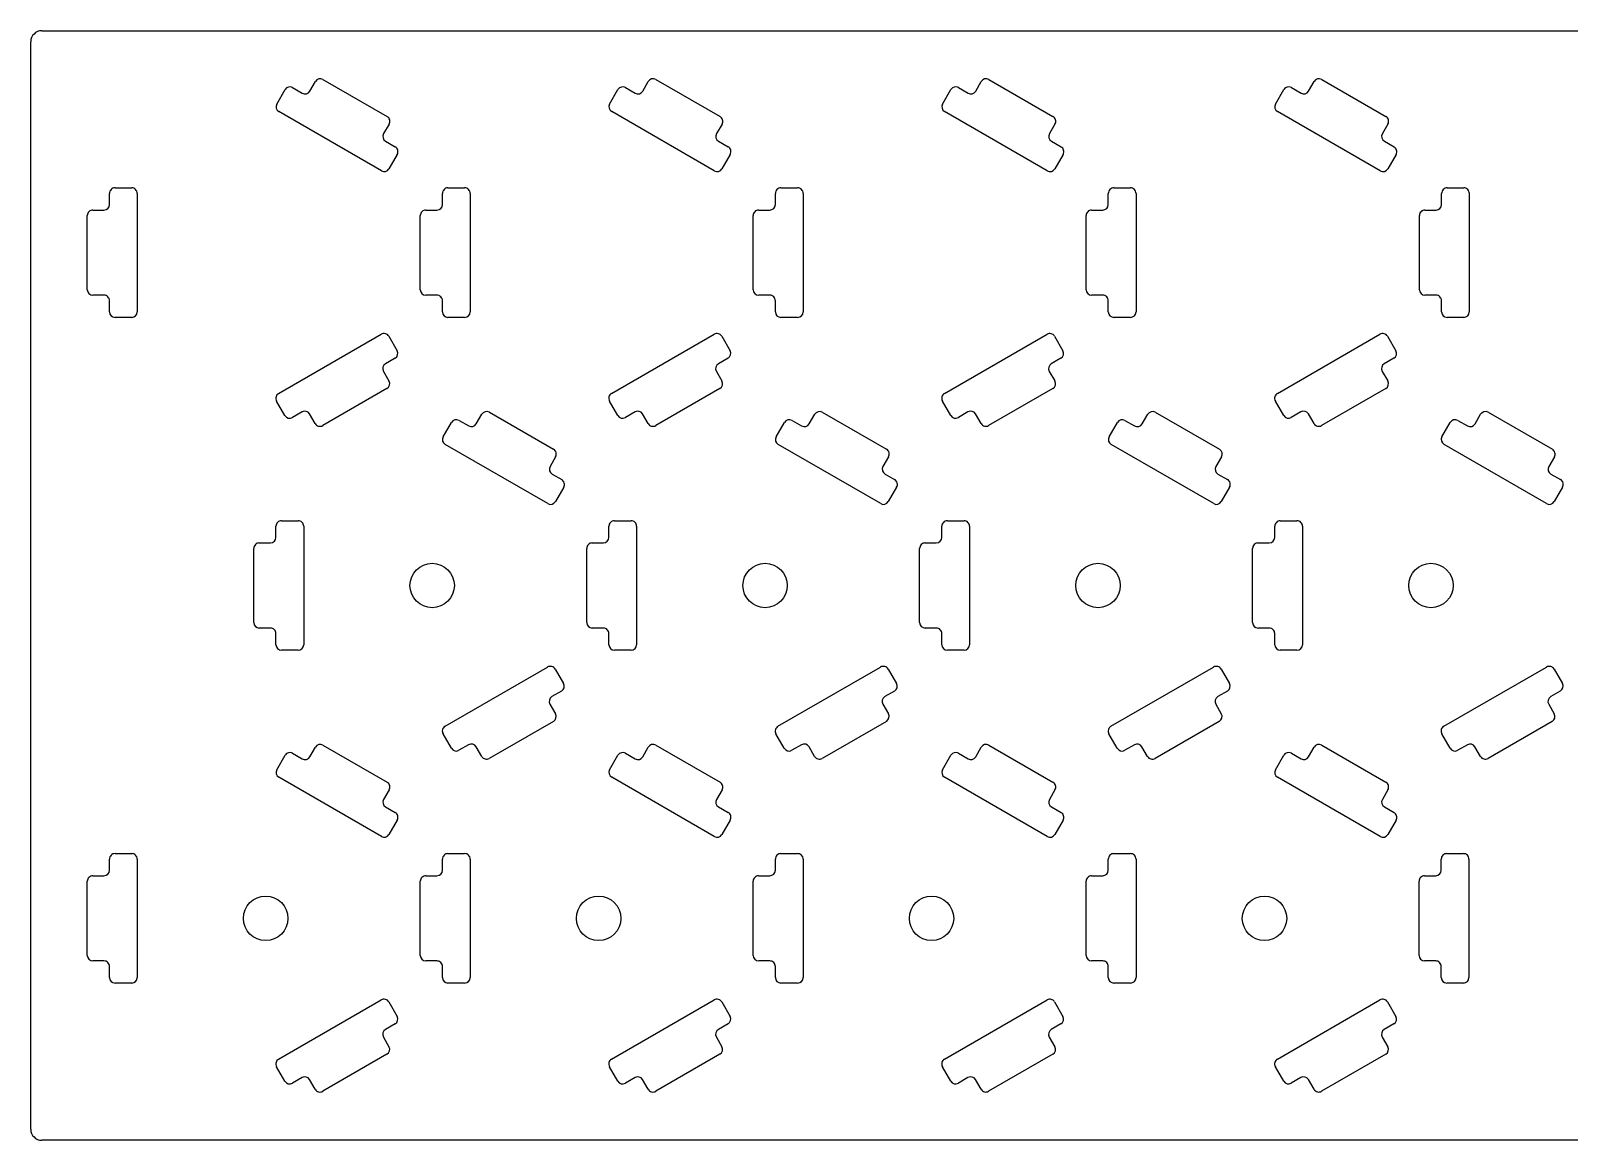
# Model space of a CAD drawing. Extents: x 14 to 284, y -115 to -15.
# Drawn here: x 14 to 152.6, y -115 to -15 of the extents above; entities that cross this region are included whole.
import ezdxf

# ---------------------------------------------------------------- set-up
doc = ezdxf.new("R2010")
doc.units = 0
doc.layers.add('BLACK', color=7, linetype='CONTINUOUS')

msp = doc.modelspace()

# ---------------------------------------------------------------- linework, layer by layer
at = {"layer": 'BLACK', "linetype": 'CONTINUOUS'}
for p, q in [((15, -15), (283, -15)), ((14, -114), (14, -16)), ((40.326858, -19.388137), (46.107824, -22.725798)), ((70.326858, -19.388137), (76.107824, -22.725798)), ((100.326858, -19.388137), (106.107824, -22.725798)), ((130.326858, -19.388137), (136.107824, -22.725798)), ((36.161789, -21.602245), (36.911789, -20.303207)), ((37.594802, -20.120194), (38.460827, -20.620194)), ((39.14384, -20.437181), (39.643844, -19.571149)), ((66.161789, -21.602245), (66.911789, -20.303207)), ((67.594802, -20.120194), (68.460827, -20.620194)), ((69.14384, -20.437181), (69.643844, -19.571149)), ((96.161789, -21.602245), (96.911789, -20.303207)), ((97.594802, -20.120194), (98.460827, -20.620194)), ((99.14384, -20.437181), (99.643844, -19.571149)), ((126.161789, -21.602245), (126.911789, -20.303207)), ((127.594802, -20.120194), (128.460827, -20.620194)), ((129.14384, -20.437181), (129.643844, -19.571149)), ((45.589878, -27.622905), (36.344802, -22.285258)), ((46.290836, -23.40881), (45.79084, -24.274829)), ((75.589878, -27.622905), (66.344802, -22.285258)), ((76.290836, -23.40881), (75.79084, -24.274829)), ((105.589878, -27.622905), (96.344802, -22.285258)), ((106.290836, -23.40881), (105.79084, -24.274829)), ((135.589878, -27.622905), (126.344802, -22.285258)), ((136.290836, -23.40881), (135.79084, -24.274829)), ((45.973853, -24.957841), (46.839878, -25.457841)), ((47.022891, -26.140854), (46.272891, -27.439892)), ((75.973853, -24.957841), (76.839878, -25.457841)), ((77.022891, -26.140854), (76.272891, -27.439892)), ((105.973853, -24.957841), (106.839878, -25.457841)), ((107.022891, -26.140854), (106.272891, -27.439892)), ((135.973853, -24.957841), (136.839878, -25.457841)), ((137.022891, -26.140854), (136.272891, -27.439892)), ((21.095262, -30.661293), (21.095262, -29.661293)), ((21.595262, -29.161293), (23.095262, -29.161293)), ((23.595262, -29.661293), (23.595262, -40.336588)), ((51.095262, -30.661293), (51.095262, -29.661293)), ((51.595262, -29.161293), (53.095262, -29.161293)), ((53.595262, -29.661293), (53.595262, -40.336588)), ((81.095262, -30.661293), (81.095262, -29.661293)), ((81.595262, -29.161293), (83.095262, -29.161293)), ((83.595262, -29.661293), (83.595262, -40.336588)), ((111.095262, -30.661293), (111.095262, -29.661293)), ((111.595262, -29.161293), (113.095262, -29.161293)), ((113.595262, -29.661293), (113.595262, -40.336588)), ((141.127262, -30.661293), (141.127262, -29.661293)), ((141.627262, -29.161293), (143.127262, -29.161293)), ((143.627262, -29.661293), (143.627262, -40.336588)), ((19.095262, -38.336588), (19.095262, -31.661293)), ((19.595262, -31.161293), (20.595262, -31.161293)), ((49.095262, -38.336588), (49.095262, -31.661293)), ((49.595262, -31.161293), (50.595262, -31.161293)), ((79.095262, -38.336588), (79.095262, -31.661293)), ((79.595262, -31.161293), (80.595262, -31.161293)), ((109.095262, -38.336588), (109.095262, -31.661293)), ((109.595262, -31.161293), (110.595262, -31.161293)), ((139.127262, -38.336588), (139.127262, -31.661293)), ((139.627262, -31.161293), (140.627262, -31.161293)), ((20.595262, -38.836588), (19.595262, -38.836588)), ((21.095262, -40.336588), (21.095262, -39.336588)), ((50.595262, -38.836588), (49.595262, -38.836588)), ((51.095262, -40.336588), (51.095262, -39.336588)), ((80.595262, -38.836588), (79.595262, -38.836588)), ((81.095262, -40.336588), (81.095262, -39.336588)), ((110.595262, -38.836588), (109.595262, -38.836588)), ((111.095262, -40.336588), (111.095262, -39.336588)), ((140.627262, -38.836588), (139.627262, -38.836588)), ((141.127262, -40.336588), (141.127262, -39.336588)), ((23.095262, -40.836588), (21.595262, -40.836588)), ((53.095262, -40.836588), (51.595262, -40.836588)), ((83.095262, -40.836588), (81.595262, -40.836588)), ((113.095262, -40.836588), (111.595262, -40.836588)), ((143.127262, -40.836588), (141.627262, -40.836588)), ((36.331737, -47.689996), (45.576814, -42.352348)), ((46.259826, -42.535361), (47.009826, -43.834399)), ((66.331737, -47.689996), (75.576814, -42.352348)), ((76.259826, -42.535361), (77.009826, -43.834399)), ((96.331737, -47.689996), (105.576814, -42.352348)), ((106.259826, -42.535361), (107.009826, -43.834399)), ((126.331737, -47.689996), (135.576814, -42.352348)), ((136.259826, -42.535361), (137.009826, -43.834399)), ((45.777776, -45.700425), (46.277784, -46.566464)), ((46.826814, -44.517412), (45.960788, -45.017412)), ((75.777776, -45.700425), (76.277784, -46.566464)), ((76.826814, -44.517412), (75.960788, -45.017412)), ((105.777776, -45.700425), (106.277784, -46.566464)), ((106.826814, -44.517412), (105.960788, -45.017412)), ((135.777776, -45.700425), (136.277784, -46.566464)), ((136.826814, -44.517412), (135.960788, -45.017412)), ((36.898725, -49.672046), (36.148725, -48.373008)), ((46.094769, -47.249478), (40.313778, -50.587097)), ((66.898725, -49.672046), (66.148725, -48.373008)), ((76.094769, -47.249478), (70.313778, -50.587097)), ((96.898725, -49.672046), (96.148725, -48.373008)), ((106.094769, -47.249478), (100.313778, -50.587097)), ((126.898725, -49.672046), (126.148725, -48.373008)), ((136.094769, -47.249478), (130.313778, -50.587097)), ((38.447763, -49.355059), (37.581737, -49.855059)), ((39.630768, -50.404083), (39.130776, -49.538072)), ((54.14384, -50.437181), (54.643844, -49.571149)), ((55.326858, -49.388137), (61.107824, -52.725798)), ((68.447763, -49.355059), (67.581737, -49.855059)), ((69.630768, -50.404083), (69.130776, -49.538072)), ((84.14384, -50.437181), (84.643844, -49.571149)), ((85.326858, -49.388137), (91.107824, -52.725798)), ((98.447763, -49.355059), (97.581737, -49.855059)), ((99.630768, -50.404083), (99.130776, -49.538072)), ((114.14384, -50.437181), (114.643844, -49.571149)), ((115.326858, -49.388137), (121.107824, -52.725798)), ((128.447763, -49.355059), (127.581737, -49.855059)), ((129.630768, -50.404083), (129.130776, -49.538072)), ((144.14384, -50.437181), (144.643844, -49.571149)), ((145.326858, -49.388137), (151.107824, -52.725798)), ((51.161789, -51.602245), (51.911789, -50.303207)), ((52.594802, -50.120194), (53.460827, -50.620194)), ((81.161789, -51.602245), (81.911789, -50.303207)), ((82.594802, -50.120194), (83.460827, -50.620194)), ((111.161789, -51.602245), (111.911789, -50.303207)), ((112.594802, -50.120194), (113.460827, -50.620194)), ((141.161789, -51.602245), (141.911789, -50.303207)), ((142.594802, -50.120194), (143.460827, -50.620194)), ((60.589878, -57.622905), (51.344802, -52.285258)), ((90.589878, -57.622905), (81.344802, -52.285258)), ((120.589878, -57.622905), (111.344802, -52.285258)), ((150.589878, -57.622905), (141.344802, -52.285258)), ((61.290836, -53.40881), (60.79084, -54.274829)), ((91.290836, -53.40881), (90.79084, -54.274829)), ((121.290836, -53.40881), (120.79084, -54.274829)), ((151.290836, -53.40881), (150.79084, -54.274829)), ((60.973853, -54.957841), (61.839878, -55.457841)), ((90.973853, -54.957841), (91.839878, -55.457841)), ((120.973853, -54.957841), (121.839878, -55.457841)), ((150.973853, -54.957841), (151.839878, -55.457841)), ((62.022891, -56.140854), (61.272891, -57.439892)), ((92.022891, -56.140854), (91.272891, -57.439892)), ((122.022891, -56.140854), (121.272891, -57.439892)), ((152.022891, -56.140854), (151.272891, -57.439892)), ((36.595262, -59.161293), (38.095262, -59.161293)), ((66.595262, -59.161293), (68.095262, -59.161293)), ((96.595262, -59.161293), (98.095262, -59.161293)), ((126.595262, -59.161293), (128.095262, -59.161293)), ((36.095262, -60.661293), (36.095262, -59.661293)), ((38.595262, -59.661293), (38.595262, -70.336588)), ((66.095262, -60.661293), (66.095262, -59.661293)), ((68.595262, -59.661293), (68.595262, -70.336588)), ((96.095262, -60.661293), (96.095262, -59.661293)), ((98.595262, -59.661293), (98.595262, -70.336588)), ((126.095262, -60.661293), (126.095262, -59.661293)), ((128.595262, -59.661293), (128.595262, -70.336588)), ((34.095262, -68.336588), (34.095262, -61.661293)), ((34.595262, -61.161293), (35.595262, -61.161293)), ((64.095262, -68.336588), (64.095262, -61.661293)), ((64.595262, -61.161293), (65.595262, -61.161293)), ((94.095262, -68.336588), (94.095262, -61.661293)), ((94.595262, -61.161293), (95.595262, -61.161293)), ((124.095262, -68.336588), (124.095262, -61.661293)), ((124.595262, -61.161293), (125.595262, -61.161293)), ((35.595262, -68.836588), (34.595262, -68.836588)), ((65.595262, -68.836588), (64.595262, -68.836588)), ((95.595262, -68.836588), (94.595262, -68.836588)), ((125.595262, -68.836588), (124.595262, -68.836588)), ((36.095262, -70.336588), (36.095262, -69.336588)), ((66.095262, -70.336588), (66.095262, -69.336588)), ((96.095262, -70.336588), (96.095262, -69.336588)), ((126.095262, -70.336588), (126.095262, -69.336588)), ((38.095262, -70.836588), (36.595262, -70.836588)), ((68.095262, -70.836588), (66.595262, -70.836588)), ((98.095262, -70.836588), (96.595262, -70.836588)), ((128.095262, -70.836588), (126.595262, -70.836588)), ((51.331737, -77.689996), (60.576814, -72.352348)), ((61.259826, -72.535361), (62.009826, -73.834399)), ((81.331737, -77.689996), (90.576814, -72.352348)), ((91.259826, -72.535361), (92.009826, -73.834399)), ((111.331737, -77.689996), (120.576814, -72.352348)), ((121.259826, -72.535361), (122.009826, -73.834399)), ((141.331737, -77.689996), (150.576814, -72.352348)), ((151.259826, -72.535361), (152.009826, -73.834399)), ((61.826814, -74.517412), (60.960788, -75.017412)), ((91.826814, -74.517412), (90.960788, -75.017412)), ((121.826814, -74.517412), (120.960788, -75.017412)), ((151.826814, -74.517412), (150.960788, -75.017412)), ((60.777776, -75.700425), (61.277784, -76.566464)), ((90.777776, -75.700425), (91.277784, -76.566464)), ((120.777776, -75.700425), (121.277784, -76.566464)), ((150.777776, -75.700425), (151.277784, -76.566464)), ((61.094769, -77.249478), (55.313778, -80.587097)), ((91.094769, -77.249478), (85.313778, -80.587097)), ((121.094769, -77.249478), (115.313778, -80.587097)), ((151.094769, -77.249478), (145.313778, -80.587097)), ((51.898725, -79.672046), (51.148725, -78.373008)), ((81.898725, -79.672046), (81.148725, -78.373008)), ((111.898725, -79.672046), (111.148725, -78.373008)), ((141.898725, -79.672046), (141.148725, -78.373008)), ((36.161789, -81.602245), (36.911789, -80.303207)), ((37.594802, -80.120194), (38.460827, -80.620194)), ((39.14384, -80.437181), (39.643844, -79.571149)), ((40.326858, -79.388137), (46.107824, -82.725798)), ((53.447763, -79.355059), (52.581737, -79.855059)), ((54.630768, -80.404083), (54.130776, -79.538072)), ((66.161789, -81.602245), (66.911789, -80.303207)), ((67.594802, -80.120194), (68.460827, -80.620194)), ((69.14384, -80.437181), (69.643844, -79.571149)), ((70.326858, -79.388137), (76.107824, -82.725798)), ((83.447763, -79.355059), (82.581737, -79.855059)), ((84.630768, -80.404083), (84.130776, -79.538072)), ((96.161789, -81.602245), (96.911789, -80.303207)), ((97.594802, -80.120194), (98.460827, -80.620194)), ((99.14384, -80.437181), (99.643844, -79.571149)), ((100.326858, -79.388137), (106.107824, -82.725798)), ((113.447763, -79.355059), (112.581737, -79.855059)), ((114.630768, -80.404083), (114.130776, -79.538072)), ((126.161789, -81.602245), (126.911789, -80.303207)), ((127.594802, -80.120194), (128.460827, -80.620194)), ((129.14384, -80.437181), (129.643844, -79.571149)), ((130.326858, -79.388137), (136.107824, -82.725798)), ((143.447763, -79.355059), (142.581737, -79.855059)), ((144.630768, -80.404083), (144.130776, -79.538072)), ((45.589878, -87.622905), (36.344802, -82.285258)), ((75.589878, -87.622905), (66.344802, -82.285258)), ((105.589878, -87.622905), (96.344802, -82.285258)), ((135.589878, -87.622905), (126.344802, -82.285258)), ((46.290836, -83.40881), (45.79084, -84.274829)), ((76.290836, -83.40881), (75.79084, -84.274829)), ((106.290836, -83.40881), (105.79084, -84.274829)), ((136.290836, -83.40881), (135.79084, -84.274829)), ((45.973853, -84.957841), (46.839878, -85.457841)), ((75.973853, -84.957841), (76.839878, -85.457841)), ((105.973853, -84.957841), (106.839878, -85.457841)), ((135.973853, -84.957841), (136.839878, -85.457841)), ((47.022891, -86.140854), (46.272891, -87.439892)), ((77.022891, -86.140854), (76.272891, -87.439892)), ((107.022891, -86.140854), (106.272891, -87.439892)), ((137.022891, -86.140854), (136.272891, -87.439892)), ((21.095262, -90.661293), (21.095262, -89.661293)), ((21.595262, -89.161293), (23.095262, -89.161293)), ((23.595262, -89.661293), (23.595262, -100.336588)), ((51.095262, -90.661293), (51.095262, -89.661293)), ((51.595262, -89.161293), (53.095262, -89.161293)), ((53.595262, -89.661293), (53.595262, -100.336588)), ((81.095262, -90.661293), (81.095262, -89.661293)), ((81.595262, -89.161293), (83.095262, -89.161293)), ((83.595262, -89.661293), (83.595262, -100.336588)), ((111.095262, -90.661293), (111.095262, -89.661293)), ((111.595262, -89.161293), (113.095262, -89.161293)), ((113.595262, -89.661293), (113.595262, -100.336588)), ((141.095262, -90.661293), (141.095262, -89.661293)), ((141.595262, -89.161293), (143.095262, -89.161293)), ((143.595262, -89.661293), (143.595262, -100.336588)), ((19.595262, -91.161293), (20.595262, -91.161293)), ((49.595262, -91.161293), (50.595262, -91.161293)), ((79.595262, -91.161293), (80.595262, -91.161293)), ((109.595262, -91.161293), (110.595262, -91.161293)), ((139.595262, -91.161293), (140.595262, -91.161293)), ((19.095262, -98.336588), (19.095262, -91.661293)), ((49.095262, -98.336588), (49.095262, -91.661293)), ((79.095262, -98.336588), (79.095262, -91.661293)), ((109.095262, -98.336588), (109.095262, -91.661293)), ((139.095262, -98.336588), (139.095262, -91.661293)), ((20.595262, -98.836588), (19.595262, -98.836588)), ((21.095262, -100.336588), (21.095262, -99.336588)), ((50.595262, -98.836588), (49.595262, -98.836588)), ((51.095262, -100.336588), (51.095262, -99.336588)), ((80.595262, -98.836588), (79.595262, -98.836588)), ((81.095262, -100.336588), (81.095262, -99.336588)), ((110.595262, -98.836588), (109.595262, -98.836588)), ((111.095262, -100.336588), (111.095262, -99.336588)), ((140.595262, -98.836588), (139.595262, -98.836588)), ((141.095262, -100.336588), (141.095262, -99.336588)), ((23.095262, -100.836588), (21.595262, -100.836588)), ((53.095262, -100.836588), (51.595262, -100.836588)), ((83.095262, -100.836588), (81.595262, -100.836588)), ((113.095262, -100.836588), (111.595262, -100.836588)), ((143.095262, -100.836588), (141.595262, -100.836588)), ((36.331737, -107.689996), (45.576814, -102.352348)), ((46.259826, -102.535361), (47.009826, -103.834399)), ((66.331737, -107.689996), (75.576814, -102.352348)), ((76.259826, -102.535361), (77.009826, -103.834399)), ((96.331737, -107.689996), (105.576814, -102.352348)), ((106.259826, -102.535361), (107.009826, -103.834399)), ((126.331737, -107.689996), (135.576814, -102.352348)), ((136.259826, -102.535361), (137.009826, -103.834399)), ((46.826814, -104.517412), (45.960788, -105.017412)), ((76.826814, -104.517412), (75.960788, -105.017412)), ((106.826814, -104.517412), (105.960788, -105.017412)), ((136.826814, -104.517412), (135.960788, -105.017412)), ((45.777776, -105.700425), (46.277784, -106.566464)), ((75.777776, -105.700425), (76.277784, -106.566464)), ((105.777776, -105.700425), (106.277784, -106.566464)), ((135.777776, -105.700425), (136.277784, -106.566464)), ((46.094769, -107.249478), (40.313778, -110.587097)), ((76.094769, -107.249478), (70.313778, -110.587097)), ((106.094769, -107.249478), (100.313778, -110.587097)), ((136.094769, -107.249478), (130.313778, -110.587097)), ((36.898725, -109.672046), (36.148725, -108.373008)), ((38.447763, -109.355059), (37.581737, -109.855059)), ((66.898725, -109.672046), (66.148725, -108.373008)), ((68.447763, -109.355059), (67.581737, -109.855059)), ((96.898725, -109.672046), (96.148725, -108.373008)), ((98.447763, -109.355059), (97.581737, -109.855059)), ((126.898725, -109.672046), (126.148725, -108.373008)), ((128.447763, -109.355059), (127.581737, -109.855059)), ((39.630768, -110.404083), (39.130776, -109.538072)), ((69.630768, -110.404083), (69.130776, -109.538072)), ((99.630768, -110.404083), (99.130776, -109.538072)), ((129.630768, -110.404083), (129.130776, -109.538072)), ((283, -115), (15, -115))]:
    msp.add_line(p, q, dxfattribs=at)
at = {"layer": 'BLACK'}
for centre in [(50.168, -65), (80.168, -65), (110.168, -65), (140.168, -65), (35.168, -95), (65.168, -95), (95.168, -95), (125.168, -95)]:
    msp.add_circle(centre, 2, dxfattribs=at)
for centre, radius, start, end in [((15, -16), 1, 90, 180), ((40.0769, -19.8213), 0.500113, 60.0127767, 149.9874985), ((70.0769, -19.8213), 0.500113, 60.0127767, 149.9874985), ((100.0769, -19.8213), 0.500113, 60.0127767, 149.9874985), ((130.0769, -19.8213), 0.500113, 60.0127767, 149.9874985), ((37.3448, -20.5533), 0.500045, 60.00514627, 149.99067408), ((38.7108, -20.187), 0.500114, -119.98693667, -30.01639449), ((67.3448, -20.5533), 0.500045, 60.00514627, 149.99067408), ((68.7108, -20.187), 0.500114, -119.98693667, -30.01639449), ((97.3448, -20.5533), 0.500045, 60.00514627, 149.99067408), ((98.7108, -20.187), 0.500114, -119.98693667, -30.01639449), ((127.3448, -20.5533), 0.500045, 60.00514627, 149.99067408), ((128.7108, -20.187), 0.500114, -119.98693667, -30.01639449), ((36.5948, -21.8522), 0.500038, -209.99563154, -119.99720634), ((66.5948, -21.8522), 0.500038, -209.99563154, -119.99720634), ((96.5948, -21.8522), 0.500038, -209.99563154, -119.99720634), ((126.5948, -21.8522), 0.500038, -209.99563154, -119.99720634), ((45.8579, -23.1588), 0.499953, -30.00538775, 60.00692966), ((75.8579, -23.1588), 0.499953, -30.00538775, 60.00692966), ((105.8579, -23.1588), 0.499953, -30.00538775, 60.00692966), ((135.8579, -23.1588), 0.499953, -30.00538775, 60.00692966), ((46.224, -24.5248), 0.500098, -209.98868506, -120.01296426), ((76.224, -24.5248), 0.500098, -209.98868506, -120.01296426), ((106.224, -24.5248), 0.500098, -209.98868506, -120.01296426), ((136.224, -24.5248), 0.500098, -209.98868506, -120.01296426), ((46.5899, -25.8908), 0.499942, -30.00660224, 59.99910627), ((76.5899, -25.8908), 0.499942, -30.00660224, 59.99910627), ((106.5899, -25.8908), 0.499942, -30.00660224, 59.99910627), ((136.5899, -25.8908), 0.499942, -30.00660224, 59.99910627), ((45.8398, -27.1897), 0.500164, -119.98124626, -30.014563), ((75.8398, -27.1897), 0.500164, -119.98124626, -30.014563), ((105.8398, -27.1897), 0.500164, -119.98124626, -30.014563), ((135.8398, -27.1897), 0.500164, -119.98124626, -30.014563), ((21.5952, -29.6612), 0.499938, -270.007106, -179.98934166), ((23.0953, -29.6613), 0.500007, 0.0008022, 90.00435442), ((51.5952, -29.6612), 0.499938, -270.007106, -179.98934166), ((53.0953, -29.6613), 0.500007, 0.0008022, 90.00435442), ((81.5952, -29.6612), 0.499938, -270.007106, -179.98934166), ((83.0953, -29.6613), 0.500007, 0.0008022, 90.00435442), ((111.5952, -29.6612), 0.499938, -270.007106, -179.98934166), ((113.0953, -29.6613), 0.500007, 0.0008022, 90.00435442), ((141.6272, -29.6612), 0.499938, -270.007106, -179.98934166), ((143.1273, -29.6613), 0.500007, 0.0008022, 90.00435442), ((19.5952, -31.6612), 0.499938, -270.007106, -179.98934166), ((20.5952, -30.6612), 0.500062, -89.99289664, -0.01065569), ((49.5952, -31.6612), 0.499938, -270.007106, -179.98934166), ((50.5952, -30.6612), 0.500062, -89.99289664, -0.01065569), ((79.5952, -31.6612), 0.499938, -270.007106, -179.98934166), ((80.5952, -30.6612), 0.500062, -89.99289664, -0.01065569), ((109.5952, -31.6612), 0.499938, -270.007106, -179.98934166), ((110.5952, -30.6612), 0.500062, -89.99289664, -0.01065569), ((139.6272, -31.6612), 0.499938, -270.007106, -179.98934166), ((140.6272, -30.6612), 0.500062, -89.99289664, -0.01065569), ((19.5953, -38.3366), 0.499988, -180.00137499, -90.00435458), ((49.5953, -38.3366), 0.499988, -180.00137499, -90.00435458), ((79.5953, -38.3366), 0.499988, -180.00137499, -90.00435458), ((109.5953, -38.3366), 0.499988, -180.00137499, -90.00435458), ((139.6273, -38.3366), 0.499988, -180.00137499, -90.00435458), ((20.5953, -39.3366), 0.500012, 0.0013752, 90.00435437), ((50.5953, -39.3366), 0.500012, 0.0013752, 90.00435437), ((80.5953, -39.3366), 0.500012, 0.0013752, 90.00435437), ((110.5953, -39.3366), 0.500012, 0.0013752, 90.00435437), ((140.6273, -39.3366), 0.500012, 0.0013752, 90.00435437), ((21.5953, -40.3366), 0.499988, -180.00137499, -90.00435458), ((23.0951, -40.3365), 0.500162, -89.98143943, -0.01008079), ((51.5953, -40.3366), 0.499988, -180.00137499, -90.00435458), ((53.0951, -40.3365), 0.500162, -89.98143943, -0.01008079), ((81.5953, -40.3366), 0.499988, -180.00137499, -90.00435458), ((83.0951, -40.3365), 0.500162, -89.98143943, -0.01008079), ((111.5953, -40.3366), 0.499988, -180.00137499, -90.00435458), ((113.0951, -40.3365), 0.500162, -89.98143943, -0.01008079), ((141.6273, -40.3366), 0.499988, -180.00137499, -90.00435458), ((143.1271, -40.3365), 0.500162, -89.98143943, -0.01008079), ((45.8268, -42.7852), 0.499854, 29.98325825, 120.00782048), ((75.8268, -42.7852), 0.499854, 29.98325825, 120.00782048), ((105.8268, -42.7852), 0.499854, 29.98325825, 120.00782048), ((135.8268, -42.7852), 0.499854, 29.98325825, 120.00782048), ((46.5766, -44.0843), 0.500135, -59.98445817, 29.9779602), ((76.5766, -44.0843), 0.500135, -59.98445817, 29.9779602), ((106.5766, -44.0843), 0.500135, -59.98445817, 29.9779602), ((136.5766, -44.0843), 0.500135, -59.98445817, 29.9779602), ((46.2108, -45.4504), 0.500022, -239.99739374, -149.99816644), ((76.2108, -45.4504), 0.500022, -239.99739374, -149.99816644), ((106.2108, -45.4504), 0.500022, -239.99739374, -149.99816644), ((136.2108, -45.4504), 0.500022, -239.99739374, -149.99816644), ((45.8446, -46.8164), 0.500116, -59.98697356, 29.98383779), ((75.8446, -46.8164), 0.500116, -59.98697356, 29.98383779), ((105.8446, -46.8164), 0.500116, -59.98697356, 29.98383779), ((135.8446, -46.8164), 0.500116, -59.98697356, 29.98383779), ((36.5815, -48.1229), 0.499848, -240.01729889, -149.97565546), ((66.5815, -48.1229), 0.499848, -240.01729889, -149.97565546), ((96.5815, -48.1229), 0.499848, -240.01729889, -149.97565546), ((126.5815, -48.1229), 0.499848, -240.01729889, -149.97565546), ((37.3318, -49.422), 0.500009, -149.99900457, -60.0089046), ((38.6978, -49.7881), 0.500043, 30.00488173, 120.00205031), ((55.0769, -49.8213), 0.500113, 60.0127767, 149.9874985), ((67.3318, -49.422), 0.500009, -149.99900457, -60.0089046), ((68.6978, -49.7881), 0.500043, 30.00488173, 120.00205031), ((85.0769, -49.8213), 0.500113, 60.0127767, 149.9874985), ((97.3318, -49.422), 0.500009, -149.99900457, -60.0089046), ((98.6978, -49.7881), 0.500043, 30.00488173, 120.00205031), ((115.0769, -49.8213), 0.500113, 60.0127767, 149.9874985), ((127.3318, -49.422), 0.500009, -149.99900457, -60.0089046), ((128.6978, -49.7881), 0.500043, 30.00488173, 120.00205031), ((145.0769, -49.8213), 0.500113, 60.0127767, 149.9874985), ((40.0638, -50.1542), 0.499889, -150.01271775, -59.99555304), ((52.3448, -50.5533), 0.500045, 60.00514627, 149.99067408), ((53.7108, -50.187), 0.500114, -119.98693667, -30.01639449), ((70.0638, -50.1542), 0.499889, -150.01271775, -59.99555304), ((82.3448, -50.5533), 0.500045, 60.00514627, 149.99067408), ((83.7108, -50.187), 0.500114, -119.98693667, -30.01639449), ((100.0638, -50.1542), 0.499889, -150.01271775, -59.99555304), ((112.3448, -50.5533), 0.500045, 60.00514627, 149.99067408), ((113.7108, -50.187), 0.500114, -119.98693667, -30.01639449), ((130.0638, -50.1542), 0.499889, -150.01271775, -59.99555304), ((142.3448, -50.5533), 0.500045, 60.00514627, 149.99067408), ((143.7108, -50.187), 0.500114, -119.98693667, -30.01639449), ((51.5948, -51.8522), 0.500038, -209.99563154, -119.99720634), ((81.5948, -51.8522), 0.500038, -209.99563154, -119.99720634), ((111.5948, -51.8522), 0.500038, -209.99563154, -119.99720634), ((141.5948, -51.8522), 0.500038, -209.99563154, -119.99720634), ((60.8579, -53.1588), 0.499953, -30.00538775, 60.00692966), ((90.8579, -53.1588), 0.499953, -30.00538775, 60.00692966), ((120.8579, -53.1588), 0.499953, -30.00538775, 60.00692966), ((150.8579, -53.1588), 0.499953, -30.00538775, 60.00692966), ((61.224, -54.5248), 0.500098, -209.98868506, -120.01296426), ((91.224, -54.5248), 0.500098, -209.98868506, -120.01296426), ((121.224, -54.5248), 0.500098, -209.98868506, -120.01296426), ((151.224, -54.5248), 0.500098, -209.98868506, -120.01296426), ((61.5899, -55.8908), 0.499942, -30.00660224, 59.99910627), ((91.5899, -55.8908), 0.499942, -30.00660224, 59.99910627), ((121.5899, -55.8908), 0.499942, -30.00660224, 59.99910627), ((151.5899, -55.8908), 0.499942, -30.00660224, 59.99910627), ((60.8398, -57.1897), 0.500164, -119.98124626, -30.014563), ((90.8398, -57.1897), 0.500164, -119.98124626, -30.014563), ((120.8398, -57.1897), 0.500164, -119.98124626, -30.014563), ((150.8398, -57.1897), 0.500164, -119.98124626, -30.014563), ((36.5952, -59.6612), 0.499938, -270.007106, -179.98934166), ((38.0953, -59.6613), 0.500007, 0.0008022, 90.00435442), ((66.5952, -59.6612), 0.499938, -270.007106, -179.98934166), ((68.0953, -59.6613), 0.500007, 0.0008022, 90.00435442), ((96.5952, -59.6612), 0.499938, -270.007106, -179.98934166), ((98.0953, -59.6613), 0.500007, 0.0008022, 90.00435442), ((126.5952, -59.6612), 0.499938, -270.007106, -179.98934166), ((128.0953, -59.6613), 0.500007, 0.0008022, 90.00435442), ((35.5952, -60.6612), 0.500062, -89.99289664, -0.01065569), ((65.5952, -60.6612), 0.500062, -89.99289664, -0.01065569), ((95.5952, -60.6612), 0.500062, -89.99289664, -0.01065569), ((125.5952, -60.6612), 0.500062, -89.99289664, -0.01065569), ((34.5952, -61.6612), 0.499938, -270.007106, -179.98934166), ((64.5952, -61.6612), 0.499938, -270.007106, -179.98934166), ((94.5952, -61.6612), 0.499938, -270.007106, -179.98934166), ((124.5952, -61.6612), 0.499938, -270.007106, -179.98934166), ((34.5953, -68.3366), 0.499988, -180.00137499, -90.00435458), ((35.5953, -69.3366), 0.500012, 0.0013752, 90.00435437), ((64.5953, -68.3366), 0.499988, -180.00137499, -90.00435458), ((65.5953, -69.3366), 0.500012, 0.0013752, 90.00435437), ((94.5953, -68.3366), 0.499988, -180.00137499, -90.00435458), ((95.5953, -69.3366), 0.500012, 0.0013752, 90.00435437), ((124.5953, -68.3366), 0.499988, -180.00137499, -90.00435458), ((125.5953, -69.3366), 0.500012, 0.0013752, 90.00435437), ((36.5953, -70.3366), 0.499988, -180.00137499, -90.00435458), ((38.0951, -70.3365), 0.500162, -89.98143943, -0.01008079), ((66.5953, -70.3366), 0.499988, -180.00137499, -90.00435458), ((68.0951, -70.3365), 0.500162, -89.98143943, -0.01008079), ((96.5953, -70.3366), 0.499988, -180.00137499, -90.00435458), ((98.0951, -70.3365), 0.500162, -89.98143943, -0.01008079), ((126.5953, -70.3366), 0.499988, -180.00137499, -90.00435458), ((128.0951, -70.3365), 0.500162, -89.98143943, -0.01008079), ((60.8268, -72.7852), 0.499854, 29.98325825, 120.00782048), ((90.8268, -72.7852), 0.499854, 29.98325825, 120.00782048), ((120.8268, -72.7852), 0.499854, 29.98325825, 120.00782048), ((150.8268, -72.7852), 0.499854, 29.98325825, 120.00782048), ((61.5766, -74.0843), 0.500135, -59.98445817, 29.9779602), ((91.5766, -74.0843), 0.500135, -59.98445817, 29.9779602), ((121.5766, -74.0843), 0.500135, -59.98445817, 29.9779602), ((151.5766, -74.0843), 0.500135, -59.98445817, 29.9779602), ((61.2108, -75.4504), 0.500022, -239.99739374, -149.99816644), ((91.2108, -75.4504), 0.500022, -239.99739374, -149.99816644), ((121.2108, -75.4504), 0.500022, -239.99739374, -149.99816644), ((151.2108, -75.4504), 0.500022, -239.99739374, -149.99816644), ((60.8446, -76.8164), 0.500116, -59.98697356, 29.98383779), ((90.8446, -76.8164), 0.500116, -59.98697356, 29.98383779), ((120.8446, -76.8164), 0.500116, -59.98697356, 29.98383779), ((150.8446, -76.8164), 0.500116, -59.98697356, 29.98383779), ((51.5815, -78.1229), 0.499848, -240.01729889, -149.97565546), ((81.5815, -78.1229), 0.499848, -240.01729889, -149.97565546), ((111.5815, -78.1229), 0.499848, -240.01729889, -149.97565546), ((141.5815, -78.1229), 0.499848, -240.01729889, -149.97565546), ((37.3448, -80.5533), 0.500045, 60.00514627, 149.99067408), ((40.0769, -79.8213), 0.500113, 60.0127767, 149.9874985), ((52.3318, -79.422), 0.500009, -149.99900457, -60.0089046), ((53.6978, -79.7881), 0.500043, 30.00488173, 120.00205031), ((55.0638, -80.1542), 0.499889, -150.01271775, -59.99555304), ((67.3448, -80.5533), 0.500045, 60.00514627, 149.99067408), ((70.0769, -79.8213), 0.500113, 60.0127767, 149.9874985), ((82.3318, -79.422), 0.500009, -149.99900457, -60.0089046), ((83.6978, -79.7881), 0.500043, 30.00488173, 120.00205031), ((85.0638, -80.1542), 0.499889, -150.01271775, -59.99555304), ((97.3448, -80.5533), 0.500045, 60.00514627, 149.99067408), ((100.0769, -79.8213), 0.500113, 60.0127767, 149.9874985), ((112.3318, -79.422), 0.500009, -149.99900457, -60.0089046), ((113.6978, -79.7881), 0.500043, 30.00488173, 120.00205031), ((115.0638, -80.1542), 0.499889, -150.01271775, -59.99555304), ((127.3448, -80.5533), 0.500045, 60.00514627, 149.99067408), ((130.0769, -79.8213), 0.500113, 60.0127767, 149.9874985), ((142.3318, -79.422), 0.500009, -149.99900457, -60.0089046), ((143.6978, -79.7881), 0.500043, 30.00488173, 120.00205031), ((145.0638, -80.1542), 0.499889, -150.01271775, -59.99555304), ((36.5948, -81.8522), 0.500038, -209.99563154, -119.99720634), ((38.7108, -80.187), 0.500114, -119.98693667, -30.01639449), ((66.5948, -81.8522), 0.500038, -209.99563154, -119.99720634), ((68.7108, -80.187), 0.500114, -119.98693667, -30.01639449), ((96.5948, -81.8522), 0.500038, -209.99563154, -119.99720634), ((98.7108, -80.187), 0.500114, -119.98693667, -30.01639449), ((126.5948, -81.8522), 0.500038, -209.99563154, -119.99720634), ((128.7108, -80.187), 0.500114, -119.98693667, -30.01639449), ((45.8579, -83.1588), 0.499953, -30.00538775, 60.00692966), ((75.8579, -83.1588), 0.499953, -30.00538775, 60.00692966), ((105.8579, -83.1588), 0.499953, -30.00538775, 60.00692966), ((135.8579, -83.1588), 0.499953, -30.00538775, 60.00692966), ((46.224, -84.5248), 0.500098, -209.98868506, -120.01296426), ((76.224, -84.5248), 0.500098, -209.98868506, -120.01296426), ((106.224, -84.5248), 0.500098, -209.98868506, -120.01296426), ((136.224, -84.5248), 0.500098, -209.98868506, -120.01296426), ((46.5899, -85.8908), 0.499942, -30.00660224, 59.99910627), ((76.5899, -85.8908), 0.499942, -30.00660224, 59.99910627), ((106.5899, -85.8908), 0.499942, -30.00660224, 59.99910627), ((136.5899, -85.8908), 0.499942, -30.00660224, 59.99910627), ((45.8398, -87.1897), 0.500164, -119.98124626, -30.014563), ((75.8398, -87.1897), 0.500164, -119.98124626, -30.014563), ((105.8398, -87.1897), 0.500164, -119.98124626, -30.014563), ((135.8398, -87.1897), 0.500164, -119.98124626, -30.014563), ((21.5952, -89.6612), 0.499938, -270.007106, -179.98934166), ((23.0953, -89.6613), 0.500007, 0.0008022, 90.00435442), ((51.5952, -89.6612), 0.499938, -270.007106, -179.98934166), ((53.0953, -89.6613), 0.500007, 0.0008022, 90.00435442), ((81.5952, -89.6612), 0.499938, -270.007106, -179.98934166), ((83.0953, -89.6613), 0.500007, 0.0008022, 90.00435442), ((111.5952, -89.6612), 0.499938, -270.007106, -179.98934166), ((113.0953, -89.6613), 0.500007, 0.0008022, 90.00435442), ((141.5952, -89.6612), 0.499938, -270.007106, -179.98934166), ((143.0953, -89.6613), 0.500007, 0.0008022, 90.00435442), ((19.5952, -91.6612), 0.499938, -270.007106, -179.98934166), ((20.5952, -90.6612), 0.500062, -89.99289664, -0.01065569), ((49.5952, -91.6612), 0.499938, -270.007106, -179.98934166), ((50.5952, -90.6612), 0.500062, -89.99289664, -0.01065569), ((79.5952, -91.6612), 0.499938, -270.007106, -179.98934166), ((80.5952, -90.6612), 0.500062, -89.99289664, -0.01065569), ((109.5952, -91.6612), 0.499938, -270.007106, -179.98934166), ((110.5952, -90.6612), 0.500062, -89.99289664, -0.01065569), ((139.5952, -91.6612), 0.499938, -270.007106, -179.98934166), ((140.5952, -90.6612), 0.500062, -89.99289664, -0.01065569), ((19.5953, -98.3366), 0.499988, -180.00137499, -90.00435458), ((49.5953, -98.3366), 0.499988, -180.00137499, -90.00435458), ((79.5953, -98.3366), 0.499988, -180.00137499, -90.00435458), ((109.5953, -98.3366), 0.499988, -180.00137499, -90.00435458), ((139.5953, -98.3366), 0.499988, -180.00137499, -90.00435458), ((20.5953, -99.3366), 0.500012, 0.0013752, 90.00435437), ((50.5953, -99.3366), 0.500012, 0.0013752, 90.00435437), ((80.5953, -99.3366), 0.500012, 0.0013752, 90.00435437), ((110.5953, -99.3366), 0.500012, 0.0013752, 90.00435437), ((140.5953, -99.3366), 0.500012, 0.0013752, 90.00435437), ((21.5953, -100.3366), 0.499988, -180.00137499, -90.00435458), ((23.0951, -100.3365), 0.500162, -89.98143943, -0.01008079), ((51.5953, -100.3366), 0.499988, -180.00137499, -90.00435458), ((53.0951, -100.3365), 0.500162, -89.98143943, -0.01008079), ((81.5953, -100.3366), 0.499988, -180.00137499, -90.00435458), ((83.0951, -100.3365), 0.500162, -89.98143943, -0.01008079), ((111.5953, -100.3366), 0.499988, -180.00137499, -90.00435458), ((113.0951, -100.3365), 0.500162, -89.98143943, -0.01008079), ((141.5953, -100.3366), 0.499988, -180.00137499, -90.00435458), ((143.0951, -100.3365), 0.500162, -89.98143943, -0.01008079), ((45.8268, -102.7852), 0.499854, 29.98325825, 120.00782048), ((75.8268, -102.7852), 0.499854, 29.98325825, 120.00782048), ((105.8268, -102.7852), 0.499854, 29.98325825, 120.00782048), ((135.8268, -102.7852), 0.499854, 29.98325825, 120.00782048), ((46.5766, -104.0843), 0.500135, -59.98445817, 29.9779602), ((76.5766, -104.0843), 0.500135, -59.98445817, 29.9779602), ((106.5766, -104.0843), 0.500135, -59.98445817, 29.9779602), ((136.5766, -104.0843), 0.500135, -59.98445817, 29.9779602), ((46.2108, -105.4504), 0.500022, -239.99739374, -149.99816644), ((76.2108, -105.4504), 0.500022, -239.99739374, -149.99816644), ((106.2108, -105.4504), 0.500022, -239.99739374, -149.99816644), ((136.2108, -105.4504), 0.500022, -239.99739374, -149.99816644), ((45.8446, -106.8164), 0.500116, -59.98697356, 29.98383779), ((75.8446, -106.8164), 0.500116, -59.98697356, 29.98383779), ((105.8446, -106.8164), 0.500116, -59.98697356, 29.98383779), ((135.8446, -106.8164), 0.500116, -59.98697356, 29.98383779), ((36.5815, -108.1229), 0.499848, -240.01729889, -149.97565546), ((66.5815, -108.1229), 0.499848, -240.01729889, -149.97565546), ((96.5815, -108.1229), 0.499848, -240.01729889, -149.97565546), ((126.5815, -108.1229), 0.499848, -240.01729889, -149.97565546), ((38.6978, -109.7881), 0.500043, 30.00488173, 120.00205031), ((68.6978, -109.7881), 0.500043, 30.00488173, 120.00205031), ((98.6978, -109.7881), 0.500043, 30.00488173, 120.00205031), ((128.6978, -109.7881), 0.500043, 30.00488173, 120.00205031), ((37.3318, -109.422), 0.500009, -149.99900457, -60.0089046), ((40.0638, -110.1542), 0.499889, -150.01271775, -59.99555304), ((67.3318, -109.422), 0.500009, -149.99900457, -60.0089046), ((70.0638, -110.1542), 0.499889, -150.01271775, -59.99555304), ((97.3318, -109.422), 0.500009, -149.99900457, -60.0089046), ((100.0638, -110.1542), 0.499889, -150.01271775, -59.99555304), ((127.3318, -109.422), 0.500009, -149.99900457, -60.0089046), ((130.0638, -110.1542), 0.499889, -150.01271775, -59.99555304), ((15, -114), 1, -180, -90)]:
    msp.add_arc(centre, radius, start, end, dxfattribs=at)

doc.saveas('drawing.dxf')
